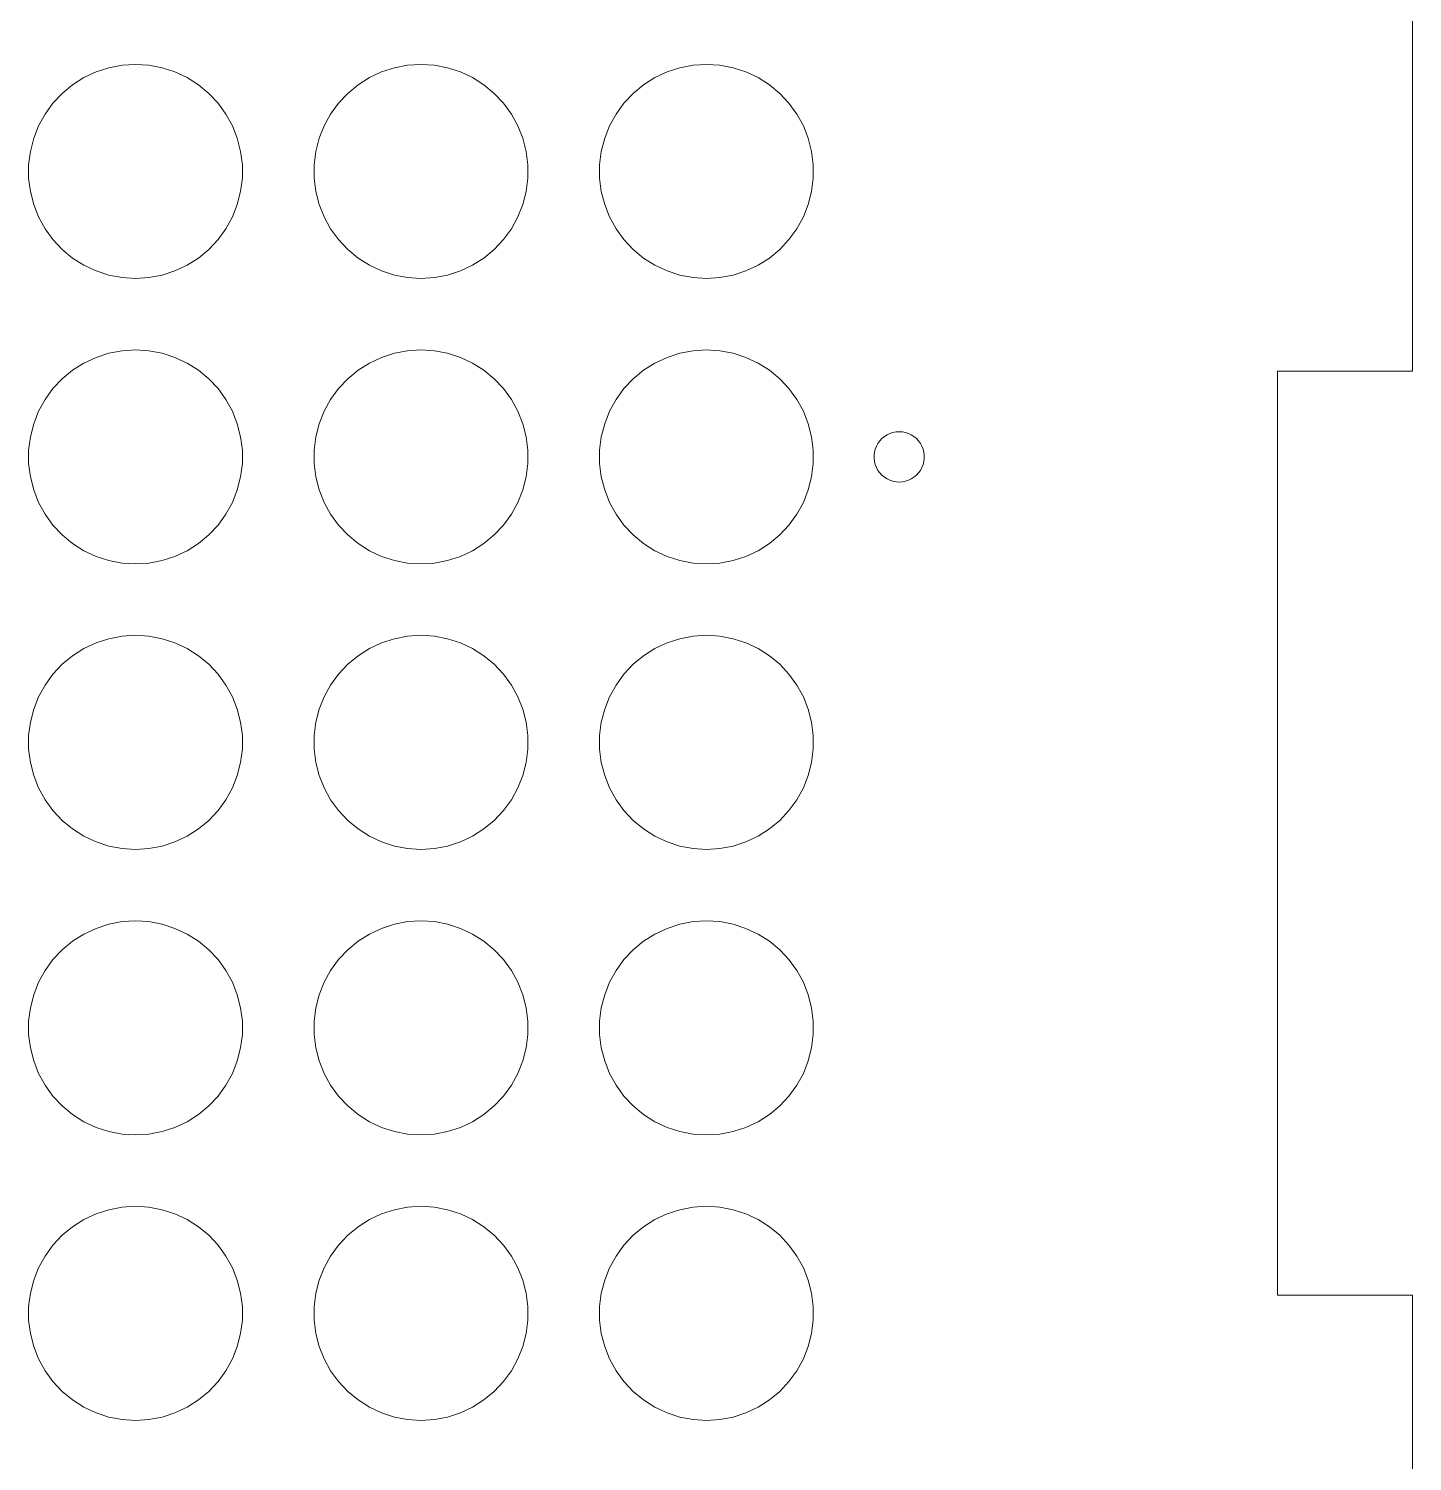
# Model space of a CAD drawing. Header units: millimetres. Extents: x -331 to 331, y -589 to 330.
# Drawn here: x -278.9 to -217.3, y -61.2 to 2.5 of the extents above; entities that cross this region are included whole.
import ezdxf

# ---------------------------------------------------------------- set-up
doc = ezdxf.new("R2010")
doc.units = ezdxf.units.MM
doc.layers.get('0').update_dxf_attribs({"linetype": 'CONTINUOUS', "lineweight": 0})

msp = doc.modelspace()

# ---------------------------------------------------------------- linework, layer by layer
for p, q in [((-217.325, 12.7), (-217.325, -12.7)), ((-275.878, 0.618), (-275.309, 0.803)), ((-275.309, 0.803), (-274.722, 0.915)), ((-274.722, 0.915), (-274.125, 0.952)), ((-274.125, 0.952), (-273.528, 0.915)), ((-273.528, 0.915), (-272.941, 0.803)), ((-272.941, 0.803), (-272.372, 0.618)), ((-263.178, 0.618), (-262.609, 0.803)), ((-262.609, 0.803), (-262.022, 0.915)), ((-262.022, 0.915), (-261.425, 0.952)), ((-261.425, 0.952), (-260.828, 0.915)), ((-260.828, 0.915), (-260.241, 0.803)), ((-260.241, 0.803), (-259.672, 0.618)), ((-250.478, 0.618), (-249.909, 0.803)), ((-249.909, 0.803), (-249.322, 0.915)), ((-249.322, 0.915), (-248.725, 0.952)), ((-248.725, 0.952), (-248.128, 0.915)), ((-248.128, 0.915), (-247.541, 0.803)), ((-247.541, 0.803), (-246.972, 0.618)), ((-277.385, -0.338), (-276.924, 0.043)), ((-276.924, 0.043), (-276.419, 0.363)), ((-276.419, 0.363), (-275.878, 0.618)), ((-272.372, 0.618), (-271.831, 0.363)), ((-271.831, 0.363), (-271.326, 0.043)), ((-271.326, 0.043), (-270.865, -0.338)), ((-264.685, -0.338), (-264.224, 0.043)), ((-264.224, 0.043), (-263.719, 0.363)), ((-263.719, 0.363), (-263.178, 0.618)), ((-259.672, 0.618), (-259.131, 0.363)), ((-259.131, 0.363), (-258.626, 0.043)), ((-258.626, 0.043), (-258.165, -0.338)), ((-251.985, -0.338), (-251.524, 0.043)), ((-251.524, 0.043), (-251.019, 0.363)), ((-251.019, 0.363), (-250.478, 0.618)), ((-246.972, 0.618), (-246.431, 0.363)), ((-246.431, 0.363), (-245.926, 0.043)), ((-245.926, 0.043), (-245.465, -0.338)), ((-277.795, -0.774), (-277.385, -0.338)), ((-270.865, -0.338), (-270.455, -0.774)), ((-265.095, -0.774), (-264.685, -0.338)), ((-258.165, -0.338), (-257.755, -0.774)), ((-252.395, -0.774), (-251.985, -0.338)), ((-245.465, -0.338), (-245.055, -0.774)), ((-278.434, -1.782), (-278.146, -1.258)), ((-278.146, -1.258), (-277.795, -0.774)), ((-270.455, -0.774), (-270.104, -1.258)), ((-270.104, -1.258), (-269.816, -1.782)), ((-265.734, -1.782), (-265.446, -1.258)), ((-265.446, -1.258), (-265.095, -0.774)), ((-257.755, -0.774), (-257.404, -1.258)), ((-257.404, -1.258), (-257.116, -1.782)), ((-253.034, -1.782), (-252.746, -1.258)), ((-252.746, -1.258), (-252.395, -0.774)), ((-245.055, -0.774), (-244.704, -1.258)), ((-244.704, -1.258), (-244.416, -1.782)), ((-278.654, -2.338), (-278.434, -1.782)), ((-269.816, -1.782), (-269.596, -2.338)), ((-265.954, -2.338), (-265.734, -1.782)), ((-257.116, -1.782), (-256.896, -2.338)), ((-253.254, -2.338), (-253.034, -1.782)), ((-244.416, -1.782), (-244.196, -2.338)), ((-278.803, -2.918), (-278.654, -2.338)), ((-269.596, -2.338), (-269.447, -2.918)), ((-266.103, -2.918), (-265.954, -2.338)), ((-256.896, -2.338), (-256.747, -2.918)), ((-253.403, -2.918), (-253.254, -2.338)), ((-244.196, -2.338), (-244.047, -2.918)), ((-278.878, -3.511), (-278.803, -2.918)), ((-269.447, -2.918), (-269.372, -3.511)), ((-266.178, -3.511), (-266.103, -2.918)), ((-256.747, -2.918), (-256.672, -3.511)), ((-253.478, -3.511), (-253.403, -2.918)), ((-244.047, -2.918), (-243.972, -3.511)), ((-278.878, -4.109), (-278.878, -3.511)), ((-269.372, -3.511), (-269.372, -4.109)), ((-266.178, -4.109), (-266.178, -3.511)), ((-256.672, -3.511), (-256.672, -4.109)), ((-253.478, -4.109), (-253.478, -3.511)), ((-243.972, -3.511), (-243.972, -4.109)), ((-278.803, -4.702), (-278.878, -4.109)), ((-269.372, -4.109), (-269.447, -4.702)), ((-266.103, -4.702), (-266.178, -4.109)), ((-256.672, -4.109), (-256.747, -4.702)), ((-253.403, -4.702), (-253.478, -4.109)), ((-243.972, -4.109), (-244.047, -4.702)), ((-278.654, -5.282), (-278.803, -4.702)), ((-269.447, -4.702), (-269.596, -5.282)), ((-265.954, -5.282), (-266.103, -4.702)), ((-256.747, -4.702), (-256.896, -5.282)), ((-253.254, -5.282), (-253.403, -4.702)), ((-244.047, -4.702), (-244.196, -5.282)), ((-278.434, -5.838), (-278.654, -5.282)), ((-269.596, -5.282), (-269.816, -5.838)), ((-265.734, -5.838), (-265.954, -5.282)), ((-256.896, -5.282), (-257.116, -5.838)), ((-253.034, -5.838), (-253.254, -5.282)), ((-244.196, -5.282), (-244.416, -5.838)), ((-278.146, -6.362), (-278.434, -5.838)), ((-277.795, -6.846), (-278.146, -6.362)), ((-270.104, -6.362), (-270.455, -6.846)), ((-269.816, -5.838), (-270.104, -6.362)), ((-265.446, -6.362), (-265.734, -5.838)), ((-265.095, -6.846), (-265.446, -6.362)), ((-257.404, -6.362), (-257.755, -6.846)), ((-257.116, -5.838), (-257.404, -6.362)), ((-252.746, -6.362), (-253.034, -5.838)), ((-252.395, -6.846), (-252.746, -6.362)), ((-244.704, -6.362), (-245.055, -6.846)), ((-244.416, -5.838), (-244.704, -6.362)), ((-277.385, -7.282), (-277.795, -6.846)), ((-270.455, -6.846), (-270.865, -7.282)), ((-264.685, -7.282), (-265.095, -6.846)), ((-257.755, -6.846), (-258.165, -7.282)), ((-251.985, -7.282), (-252.395, -6.846)), ((-245.055, -6.846), (-245.465, -7.282)), ((-276.924, -7.663), (-277.385, -7.282)), ((-270.865, -7.282), (-271.326, -7.663)), ((-264.224, -7.663), (-264.685, -7.282)), ((-258.165, -7.282), (-258.626, -7.663)), ((-251.524, -7.663), (-251.985, -7.282)), ((-245.465, -7.282), (-245.926, -7.663)), ((-276.419, -7.983), (-276.924, -7.663)), ((-275.878, -8.238), (-276.419, -7.983)), ((-275.309, -8.423), (-275.878, -8.238)), ((-272.372, -8.238), (-272.941, -8.423)), ((-271.831, -7.983), (-272.372, -8.238)), ((-271.326, -7.663), (-271.831, -7.983)), ((-263.719, -7.983), (-264.224, -7.663)), ((-263.178, -8.238), (-263.719, -7.983)), ((-262.609, -8.423), (-263.178, -8.238)), ((-259.672, -8.238), (-260.241, -8.423)), ((-259.131, -7.983), (-259.672, -8.238)), ((-258.626, -7.663), (-259.131, -7.983)), ((-251.019, -7.983), (-251.524, -7.663)), ((-250.478, -8.238), (-251.019, -7.983)), ((-249.909, -8.423), (-250.478, -8.238)), ((-246.972, -8.238), (-247.541, -8.423)), ((-246.431, -7.983), (-246.972, -8.238)), ((-245.926, -7.663), (-246.431, -7.983)), ((-274.722, -8.535), (-275.309, -8.423)), ((-274.125, -8.573), (-274.722, -8.535)), ((-273.528, -8.535), (-274.125, -8.573)), ((-272.941, -8.423), (-273.528, -8.535)), ((-262.022, -8.535), (-262.609, -8.423)), ((-261.425, -8.573), (-262.022, -8.535)), ((-260.828, -8.535), (-261.425, -8.573)), ((-260.241, -8.423), (-260.828, -8.535)), ((-249.322, -8.535), (-249.909, -8.423)), ((-248.725, -8.573), (-249.322, -8.535)), ((-248.128, -8.535), (-248.725, -8.573)), ((-247.541, -8.423), (-248.128, -8.535)), ((-276.419, -12.337), (-275.878, -12.082)), ((-275.878, -12.082), (-275.309, -11.897)), ((-275.309, -11.897), (-274.722, -11.785)), ((-274.722, -11.785), (-274.125, -11.747)), ((-274.125, -11.747), (-273.528, -11.785)), ((-273.528, -11.785), (-272.941, -11.897)), ((-272.941, -11.897), (-272.372, -12.082)), ((-272.372, -12.082), (-271.831, -12.337)), ((-263.719, -12.337), (-263.178, -12.082)), ((-263.178, -12.082), (-262.609, -11.897)), ((-262.609, -11.897), (-262.022, -11.785)), ((-262.022, -11.785), (-261.425, -11.747)), ((-261.425, -11.747), (-260.828, -11.785)), ((-260.828, -11.785), (-260.241, -11.897)), ((-260.241, -11.897), (-259.672, -12.082)), ((-259.672, -12.082), (-259.131, -12.337)), ((-251.019, -12.337), (-250.478, -12.082)), ((-250.478, -12.082), (-249.909, -11.897)), ((-249.909, -11.897), (-249.322, -11.785)), ((-249.322, -11.785), (-248.725, -11.747)), ((-248.725, -11.747), (-248.128, -11.785)), ((-248.128, -11.785), (-247.541, -11.897)), ((-247.541, -11.897), (-246.972, -12.082)), ((-246.972, -12.082), (-246.431, -12.337)), ((-277.385, -13.038), (-276.924, -12.657)), ((-276.924, -12.657), (-276.419, -12.337)), ((-271.831, -12.337), (-271.326, -12.657)), ((-271.326, -12.657), (-270.865, -13.038)), ((-264.685, -13.038), (-264.224, -12.657)), ((-264.224, -12.657), (-263.719, -12.337)), ((-259.131, -12.337), (-258.626, -12.657)), ((-258.626, -12.657), (-258.165, -13.038)), ((-251.985, -13.038), (-251.524, -12.657)), ((-251.524, -12.657), (-251.019, -12.337)), ((-246.431, -12.337), (-245.926, -12.657)), ((-245.926, -12.657), (-245.465, -13.038)), ((-217.325, -12.7), (-223.325, -12.7)), ((-223.325, -12.7), (-223.325, -53.8)), ((-277.795, -13.474), (-277.385, -13.038)), ((-270.865, -13.038), (-270.455, -13.474)), ((-265.095, -13.474), (-264.685, -13.038)), ((-258.165, -13.038), (-257.755, -13.474)), ((-252.395, -13.474), (-251.985, -13.038)), ((-245.465, -13.038), (-245.055, -13.474)), ((-278.434, -14.482), (-278.146, -13.958)), ((-278.146, -13.958), (-277.795, -13.474)), ((-270.455, -13.474), (-270.104, -13.958)), ((-270.104, -13.958), (-269.816, -14.482)), ((-265.734, -14.482), (-265.446, -13.958)), ((-265.446, -13.958), (-265.095, -13.474)), ((-257.755, -13.474), (-257.404, -13.958)), ((-257.404, -13.958), (-257.116, -14.482)), ((-253.034, -14.482), (-252.746, -13.958)), ((-252.746, -13.958), (-252.395, -13.474)), ((-245.055, -13.474), (-244.704, -13.958)), ((-244.704, -13.958), (-244.416, -14.482)), ((-278.654, -15.038), (-278.434, -14.482)), ((-269.816, -14.482), (-269.596, -15.038)), ((-265.954, -15.038), (-265.734, -14.482)), ((-257.116, -14.482), (-256.896, -15.038)), ((-253.254, -15.038), (-253.034, -14.482)), ((-244.416, -14.482), (-244.196, -15.038)), ((-278.803, -15.618), (-278.654, -15.038)), ((-269.596, -15.038), (-269.447, -15.618)), ((-266.103, -15.618), (-265.954, -15.038)), ((-256.896, -15.038), (-256.747, -15.618)), ((-253.403, -15.618), (-253.254, -15.038)), ((-244.196, -15.038), (-244.047, -15.618)), ((-278.878, -16.211), (-278.803, -15.618)), ((-269.447, -15.618), (-269.372, -16.211)), ((-266.178, -16.211), (-266.103, -15.618)), ((-256.747, -15.618), (-256.672, -16.211)), ((-253.478, -16.211), (-253.403, -15.618)), ((-244.047, -15.618), (-243.972, -16.211)), ((-241.164, -16.034), (-241.096, -15.911)), ((-241.096, -15.911), (-241.014, -15.798)), ((-241.014, -15.798), (-240.918, -15.695)), ((-240.918, -15.695), (-240.809, -15.606)), ((-240.809, -15.606), (-240.691, -15.531)), ((-240.691, -15.531), (-240.564, -15.471)), ((-240.564, -15.471), (-240.43, -15.428)), ((-240.43, -15.428), (-240.293, -15.401)), ((-240.293, -15.401), (-240.152, -15.392)), ((-240.152, -15.392), (-240.012, -15.401)), ((-240.012, -15.401), (-239.875, -15.428)), ((-239.875, -15.428), (-239.741, -15.471)), ((-239.741, -15.471), (-239.614, -15.531)), ((-239.614, -15.531), (-239.496, -15.606)), ((-239.496, -15.606), (-239.387, -15.695)), ((-239.387, -15.695), (-239.291, -15.798)), ((-239.291, -15.798), (-239.209, -15.911)), ((-239.209, -15.911), (-239.141, -16.034)), ((-278.878, -16.809), (-278.878, -16.211)), ((-269.372, -16.211), (-269.372, -16.809)), ((-266.178, -16.809), (-266.178, -16.211)), ((-256.672, -16.211), (-256.672, -16.809)), ((-253.478, -16.809), (-253.478, -16.211)), ((-243.972, -16.211), (-243.972, -16.809)), ((-241.268, -16.44), (-241.25, -16.301)), ((-241.268, -16.58), (-241.268, -16.44)), ((-241.25, -16.301), (-241.215, -16.165)), ((-241.215, -16.165), (-241.164, -16.034)), ((-239.141, -16.034), (-239.09, -16.165)), ((-239.09, -16.165), (-239.055, -16.301)), ((-239.055, -16.301), (-239.037, -16.44)), ((-239.037, -16.44), (-239.037, -16.58)), ((-278.803, -17.402), (-278.878, -16.809)), ((-269.372, -16.809), (-269.447, -17.402)), ((-266.103, -17.402), (-266.178, -16.809)), ((-256.672, -16.809), (-256.747, -17.402)), ((-253.403, -17.402), (-253.478, -16.809)), ((-243.972, -16.809), (-244.047, -17.402)), ((-241.25, -16.719), (-241.268, -16.58)), ((-241.215, -16.855), (-241.25, -16.719)), ((-241.164, -16.986), (-241.215, -16.855)), ((-241.096, -17.109), (-241.164, -16.986)), ((-241.014, -17.222), (-241.096, -17.109)), ((-239.209, -17.109), (-239.291, -17.222)), ((-239.141, -16.986), (-239.209, -17.109)), ((-239.09, -16.855), (-239.141, -16.986)), ((-239.055, -16.719), (-239.09, -16.855)), ((-239.037, -16.58), (-239.055, -16.719)), ((-278.654, -17.982), (-278.803, -17.402)), ((-269.447, -17.402), (-269.596, -17.982)), ((-265.954, -17.982), (-266.103, -17.402)), ((-256.747, -17.402), (-256.896, -17.982)), ((-253.254, -17.982), (-253.403, -17.402)), ((-244.047, -17.402), (-244.196, -17.982)), ((-240.918, -17.325), (-241.014, -17.222)), ((-240.809, -17.414), (-240.918, -17.325)), ((-240.691, -17.489), (-240.809, -17.414)), ((-240.564, -17.549), (-240.691, -17.489)), ((-240.43, -17.592), (-240.564, -17.549)), ((-240.293, -17.619), (-240.43, -17.592)), ((-240.152, -17.628), (-240.293, -17.619)), ((-240.012, -17.619), (-240.152, -17.628)), ((-239.875, -17.592), (-240.012, -17.619)), ((-239.741, -17.549), (-239.875, -17.592)), ((-239.614, -17.489), (-239.741, -17.549)), ((-239.496, -17.414), (-239.614, -17.489)), ((-239.387, -17.325), (-239.496, -17.414)), ((-239.291, -17.222), (-239.387, -17.325)), ((-278.434, -18.538), (-278.654, -17.982)), ((-269.596, -17.982), (-269.816, -18.538)), ((-265.734, -18.538), (-265.954, -17.982)), ((-256.896, -17.982), (-257.116, -18.538)), ((-253.034, -18.538), (-253.254, -17.982)), ((-244.196, -17.982), (-244.416, -18.538)), ((-278.146, -19.062), (-278.434, -18.538)), ((-277.795, -19.546), (-278.146, -19.062)), ((-270.104, -19.062), (-270.455, -19.546)), ((-269.816, -18.538), (-270.104, -19.062)), ((-265.446, -19.062), (-265.734, -18.538)), ((-265.095, -19.546), (-265.446, -19.062)), ((-257.404, -19.062), (-257.755, -19.546)), ((-257.116, -18.538), (-257.404, -19.062)), ((-252.746, -19.062), (-253.034, -18.538)), ((-252.395, -19.546), (-252.746, -19.062)), ((-244.704, -19.062), (-245.055, -19.546)), ((-244.416, -18.538), (-244.704, -19.062)), ((-277.385, -19.982), (-277.795, -19.546)), ((-270.455, -19.546), (-270.865, -19.982)), ((-264.685, -19.982), (-265.095, -19.546)), ((-257.755, -19.546), (-258.165, -19.982)), ((-251.985, -19.982), (-252.395, -19.546)), ((-245.055, -19.546), (-245.465, -19.982)), ((-276.924, -20.363), (-277.385, -19.982)), ((-276.419, -20.683), (-276.924, -20.363)), ((-271.326, -20.363), (-271.831, -20.683)), ((-270.865, -19.982), (-271.326, -20.363)), ((-264.224, -20.363), (-264.685, -19.982)), ((-263.719, -20.683), (-264.224, -20.363)), ((-258.626, -20.363), (-259.131, -20.683)), ((-258.165, -19.982), (-258.626, -20.363)), ((-251.524, -20.363), (-251.985, -19.982)), ((-251.019, -20.683), (-251.524, -20.363)), ((-245.926, -20.363), (-246.431, -20.683)), ((-245.465, -19.982), (-245.926, -20.363)), ((-275.878, -20.938), (-276.419, -20.683)), ((-275.309, -21.123), (-275.878, -20.938)), ((-272.372, -20.938), (-272.941, -21.123)), ((-271.831, -20.683), (-272.372, -20.938)), ((-263.178, -20.938), (-263.719, -20.683)), ((-262.609, -21.123), (-263.178, -20.938)), ((-259.672, -20.938), (-260.241, -21.123)), ((-259.131, -20.683), (-259.672, -20.938)), ((-250.478, -20.938), (-251.019, -20.683)), ((-249.909, -21.123), (-250.478, -20.938)), ((-246.972, -20.938), (-247.541, -21.123)), ((-246.431, -20.683), (-246.972, -20.938)), ((-274.722, -21.235), (-275.309, -21.123)), ((-274.125, -21.272), (-274.722, -21.235)), ((-273.528, -21.235), (-274.125, -21.272)), ((-272.941, -21.123), (-273.528, -21.235)), ((-262.022, -21.235), (-262.609, -21.123)), ((-261.425, -21.272), (-262.022, -21.235)), ((-260.828, -21.235), (-261.425, -21.272)), ((-260.241, -21.123), (-260.828, -21.235)), ((-249.322, -21.235), (-249.909, -21.123)), ((-248.725, -21.272), (-249.322, -21.235)), ((-248.128, -21.235), (-248.725, -21.272)), ((-247.541, -21.123), (-248.128, -21.235)), ((-276.419, -25.037), (-275.878, -24.782)), ((-275.878, -24.782), (-275.309, -24.597)), ((-275.309, -24.597), (-274.722, -24.485)), ((-274.722, -24.485), (-274.125, -24.447)), ((-274.125, -24.447), (-273.528, -24.485)), ((-273.528, -24.485), (-272.941, -24.597)), ((-272.941, -24.597), (-272.372, -24.782)), ((-272.372, -24.782), (-271.831, -25.037)), ((-263.719, -25.037), (-263.178, -24.782)), ((-263.178, -24.782), (-262.609, -24.597)), ((-262.609, -24.597), (-262.022, -24.485)), ((-262.022, -24.485), (-261.425, -24.447)), ((-261.425, -24.447), (-260.828, -24.485)), ((-260.828, -24.485), (-260.241, -24.597)), ((-260.241, -24.597), (-259.672, -24.782)), ((-259.672, -24.782), (-259.131, -25.037)), ((-251.019, -25.037), (-250.478, -24.782)), ((-250.478, -24.782), (-249.909, -24.597)), ((-249.909, -24.597), (-249.322, -24.485)), ((-249.322, -24.485), (-248.725, -24.447)), ((-248.725, -24.447), (-248.128, -24.485)), ((-248.128, -24.485), (-247.541, -24.597)), ((-247.541, -24.597), (-246.972, -24.782)), ((-246.972, -24.782), (-246.431, -25.037)), ((-277.385, -25.738), (-276.924, -25.357)), ((-276.924, -25.357), (-276.419, -25.037)), ((-271.831, -25.037), (-271.326, -25.357)), ((-271.326, -25.357), (-270.865, -25.738)), ((-264.685, -25.738), (-264.224, -25.357)), ((-264.224, -25.357), (-263.719, -25.037)), ((-259.131, -25.037), (-258.626, -25.357)), ((-258.626, -25.357), (-258.165, -25.738)), ((-251.985, -25.738), (-251.524, -25.357)), ((-251.524, -25.357), (-251.019, -25.037)), ((-246.431, -25.037), (-245.926, -25.357)), ((-245.926, -25.357), (-245.465, -25.738)), ((-277.795, -26.174), (-277.385, -25.738)), ((-270.865, -25.738), (-270.455, -26.174)), ((-265.095, -26.174), (-264.685, -25.738)), ((-258.165, -25.738), (-257.755, -26.174)), ((-252.395, -26.174), (-251.985, -25.738)), ((-245.465, -25.738), (-245.055, -26.174)), ((-278.434, -27.182), (-278.146, -26.658)), ((-278.146, -26.658), (-277.795, -26.174)), ((-270.455, -26.174), (-270.104, -26.658)), ((-270.104, -26.658), (-269.816, -27.182)), ((-265.734, -27.182), (-265.446, -26.658)), ((-265.446, -26.658), (-265.095, -26.174)), ((-257.755, -26.174), (-257.404, -26.658)), ((-257.404, -26.658), (-257.116, -27.182)), ((-253.034, -27.182), (-252.746, -26.658)), ((-252.746, -26.658), (-252.395, -26.174)), ((-245.055, -26.174), (-244.704, -26.658)), ((-244.704, -26.658), (-244.416, -27.182)), ((-278.654, -27.738), (-278.434, -27.182)), ((-269.816, -27.182), (-269.596, -27.738)), ((-265.954, -27.738), (-265.734, -27.182)), ((-257.116, -27.182), (-256.896, -27.738)), ((-253.254, -27.738), (-253.034, -27.182)), ((-244.416, -27.182), (-244.196, -27.738)), ((-278.803, -28.318), (-278.654, -27.738)), ((-269.596, -27.738), (-269.447, -28.318)), ((-266.103, -28.318), (-265.954, -27.738)), ((-256.896, -27.738), (-256.747, -28.318)), ((-253.403, -28.318), (-253.254, -27.738)), ((-244.196, -27.738), (-244.047, -28.318)), ((-278.878, -28.911), (-278.803, -28.318)), ((-269.447, -28.318), (-269.372, -28.911)), ((-266.178, -28.911), (-266.103, -28.318)), ((-256.747, -28.318), (-256.672, -28.911)), ((-253.478, -28.911), (-253.403, -28.318)), ((-244.047, -28.318), (-243.972, -28.911)), ((-278.878, -29.509), (-278.878, -28.911)), ((-269.372, -28.911), (-269.372, -29.509)), ((-266.178, -29.509), (-266.178, -28.911)), ((-256.672, -28.911), (-256.672, -29.509)), ((-253.478, -29.509), (-253.478, -28.911)), ((-243.972, -28.911), (-243.972, -29.509)), ((-278.803, -30.102), (-278.878, -29.509)), ((-269.372, -29.509), (-269.447, -30.102)), ((-266.103, -30.102), (-266.178, -29.509)), ((-256.672, -29.509), (-256.747, -30.102)), ((-253.403, -30.102), (-253.478, -29.509)), ((-243.972, -29.509), (-244.047, -30.102)), ((-278.654, -30.682), (-278.803, -30.102)), ((-269.447, -30.102), (-269.596, -30.682)), ((-265.954, -30.682), (-266.103, -30.102)), ((-256.747, -30.102), (-256.896, -30.682)), ((-253.254, -30.682), (-253.403, -30.102)), ((-244.047, -30.102), (-244.196, -30.682)), ((-278.434, -31.238), (-278.654, -30.682)), ((-269.596, -30.682), (-269.816, -31.238)), ((-265.734, -31.238), (-265.954, -30.682)), ((-256.896, -30.682), (-257.116, -31.238)), ((-253.034, -31.238), (-253.254, -30.682)), ((-244.196, -30.682), (-244.416, -31.238)), ((-278.146, -31.762), (-278.434, -31.238)), ((-277.795, -32.246), (-278.146, -31.762)), ((-270.104, -31.762), (-270.455, -32.246)), ((-269.816, -31.238), (-270.104, -31.762)), ((-265.446, -31.762), (-265.734, -31.238)), ((-265.095, -32.246), (-265.446, -31.762)), ((-257.404, -31.762), (-257.755, -32.246)), ((-257.116, -31.238), (-257.404, -31.762)), ((-252.746, -31.762), (-253.034, -31.238)), ((-252.395, -32.246), (-252.746, -31.762)), ((-244.704, -31.762), (-245.055, -32.246)), ((-244.416, -31.238), (-244.704, -31.762)), ((-277.385, -32.682), (-277.795, -32.246)), ((-270.455, -32.246), (-270.865, -32.682)), ((-264.685, -32.682), (-265.095, -32.246)), ((-257.755, -32.246), (-258.165, -32.682)), ((-251.985, -32.682), (-252.395, -32.246)), ((-245.055, -32.246), (-245.465, -32.682)), ((-276.924, -33.063), (-277.385, -32.682)), ((-276.419, -33.383), (-276.924, -33.063)), ((-271.326, -33.063), (-271.831, -33.383)), ((-270.865, -32.682), (-271.326, -33.063)), ((-264.224, -33.063), (-264.685, -32.682)), ((-263.719, -33.383), (-264.224, -33.063)), ((-258.626, -33.063), (-259.131, -33.383)), ((-258.165, -32.682), (-258.626, -33.063)), ((-251.524, -33.063), (-251.985, -32.682)), ((-251.019, -33.383), (-251.524, -33.063)), ((-245.926, -33.063), (-246.431, -33.383)), ((-245.465, -32.682), (-245.926, -33.063)), ((-275.878, -33.638), (-276.419, -33.383)), ((-275.309, -33.823), (-275.878, -33.638)), ((-272.372, -33.638), (-272.941, -33.823)), ((-271.831, -33.383), (-272.372, -33.638)), ((-263.178, -33.638), (-263.719, -33.383)), ((-262.609, -33.823), (-263.178, -33.638)), ((-259.672, -33.638), (-260.241, -33.823)), ((-259.131, -33.383), (-259.672, -33.638)), ((-250.478, -33.638), (-251.019, -33.383)), ((-249.909, -33.823), (-250.478, -33.638)), ((-246.972, -33.638), (-247.541, -33.823)), ((-246.431, -33.383), (-246.972, -33.638)), ((-274.722, -33.935), (-275.309, -33.823)), ((-274.125, -33.972), (-274.722, -33.935)), ((-273.528, -33.935), (-274.125, -33.972)), ((-272.941, -33.823), (-273.528, -33.935)), ((-262.022, -33.935), (-262.609, -33.823)), ((-261.425, -33.972), (-262.022, -33.935)), ((-260.828, -33.935), (-261.425, -33.972)), ((-260.241, -33.823), (-260.828, -33.935)), ((-249.322, -33.935), (-249.909, -33.823)), ((-248.725, -33.972), (-249.322, -33.935)), ((-248.128, -33.935), (-248.725, -33.972)), ((-247.541, -33.823), (-248.128, -33.935)), ((-276.419, -37.737), (-275.878, -37.482)), ((-275.878, -37.482), (-275.309, -37.297)), ((-275.309, -37.297), (-274.722, -37.185)), ((-274.722, -37.185), (-274.125, -37.148)), ((-274.125, -37.148), (-273.528, -37.185)), ((-273.528, -37.185), (-272.941, -37.297)), ((-272.941, -37.297), (-272.372, -37.482)), ((-272.372, -37.482), (-271.831, -37.737)), ((-263.719, -37.737), (-263.178, -37.482)), ((-263.178, -37.482), (-262.609, -37.297)), ((-262.609, -37.297), (-262.022, -37.185)), ((-262.022, -37.185), (-261.425, -37.148)), ((-261.425, -37.148), (-260.828, -37.185)), ((-260.828, -37.185), (-260.241, -37.297)), ((-260.241, -37.297), (-259.672, -37.482)), ((-259.672, -37.482), (-259.131, -37.737)), ((-251.019, -37.737), (-250.478, -37.482)), ((-250.478, -37.482), (-249.909, -37.297)), ((-249.909, -37.297), (-249.322, -37.185)), ((-249.322, -37.185), (-248.725, -37.148)), ((-248.725, -37.148), (-248.128, -37.185)), ((-248.128, -37.185), (-247.541, -37.297)), ((-247.541, -37.297), (-246.972, -37.482)), ((-246.972, -37.482), (-246.431, -37.737)), ((-277.385, -38.438), (-276.924, -38.057)), ((-276.924, -38.057), (-276.419, -37.737)), ((-271.831, -37.737), (-271.326, -38.057)), ((-271.326, -38.057), (-270.865, -38.438)), ((-264.685, -38.438), (-264.224, -38.057)), ((-264.224, -38.057), (-263.719, -37.737)), ((-259.131, -37.737), (-258.626, -38.057)), ((-258.626, -38.057), (-258.165, -38.438)), ((-251.985, -38.438), (-251.524, -38.057)), ((-251.524, -38.057), (-251.019, -37.737)), ((-246.431, -37.737), (-245.926, -38.057)), ((-245.926, -38.057), (-245.465, -38.438)), ((-278.146, -39.358), (-277.795, -38.874)), ((-277.795, -38.874), (-277.385, -38.438)), ((-270.865, -38.438), (-270.455, -38.874)), ((-270.455, -38.874), (-270.104, -39.358)), ((-265.446, -39.358), (-265.095, -38.874)), ((-265.095, -38.874), (-264.685, -38.438)), ((-258.165, -38.438), (-257.755, -38.874)), ((-257.755, -38.874), (-257.404, -39.358)), ((-252.746, -39.358), (-252.395, -38.874)), ((-252.395, -38.874), (-251.985, -38.438)), ((-245.465, -38.438), (-245.055, -38.874)), ((-245.055, -38.874), (-244.704, -39.358)), ((-278.434, -39.882), (-278.146, -39.358)), ((-270.104, -39.358), (-269.816, -39.882)), ((-265.734, -39.882), (-265.446, -39.358)), ((-257.404, -39.358), (-257.116, -39.882)), ((-253.034, -39.882), (-252.746, -39.358)), ((-244.704, -39.358), (-244.416, -39.882)), ((-278.654, -40.438), (-278.434, -39.882)), ((-269.816, -39.882), (-269.596, -40.438)), ((-265.954, -40.438), (-265.734, -39.882)), ((-257.116, -39.882), (-256.896, -40.438)), ((-253.254, -40.438), (-253.034, -39.882)), ((-244.416, -39.882), (-244.196, -40.438)), ((-278.803, -41.018), (-278.654, -40.438)), ((-269.596, -40.438), (-269.447, -41.018)), ((-266.103, -41.018), (-265.954, -40.438)), ((-256.896, -40.438), (-256.747, -41.018)), ((-253.403, -41.018), (-253.254, -40.438)), ((-244.196, -40.438), (-244.047, -41.018)), ((-278.878, -41.611), (-278.803, -41.018)), ((-269.447, -41.018), (-269.372, -41.611)), ((-266.178, -41.611), (-266.103, -41.018)), ((-256.747, -41.018), (-256.672, -41.611)), ((-253.478, -41.611), (-253.403, -41.018)), ((-244.047, -41.018), (-243.972, -41.611)), ((-278.878, -42.209), (-278.878, -41.611)), ((-269.372, -41.611), (-269.372, -42.209)), ((-266.178, -42.209), (-266.178, -41.611)), ((-256.672, -41.611), (-256.672, -42.209)), ((-253.478, -42.209), (-253.478, -41.611)), ((-243.972, -41.611), (-243.972, -42.209)), ((-278.803, -42.802), (-278.878, -42.209)), ((-269.372, -42.209), (-269.447, -42.802)), ((-266.103, -42.802), (-266.178, -42.209)), ((-256.672, -42.209), (-256.747, -42.802)), ((-253.403, -42.802), (-253.478, -42.209)), ((-243.972, -42.209), (-244.047, -42.802)), ((-278.654, -43.382), (-278.803, -42.802)), ((-269.447, -42.802), (-269.596, -43.382)), ((-265.954, -43.382), (-266.103, -42.802)), ((-256.747, -42.802), (-256.896, -43.382)), ((-253.254, -43.382), (-253.403, -42.802)), ((-244.047, -42.802), (-244.196, -43.382)), ((-278.434, -43.938), (-278.654, -43.382)), ((-278.146, -44.462), (-278.434, -43.938)), ((-269.816, -43.938), (-270.104, -44.462)), ((-269.596, -43.382), (-269.816, -43.938)), ((-265.734, -43.938), (-265.954, -43.382)), ((-265.446, -44.462), (-265.734, -43.938)), ((-257.116, -43.938), (-257.404, -44.462)), ((-256.896, -43.382), (-257.116, -43.938)), ((-253.034, -43.938), (-253.254, -43.382)), ((-252.746, -44.462), (-253.034, -43.938)), ((-244.416, -43.938), (-244.704, -44.462)), ((-244.196, -43.382), (-244.416, -43.938)), ((-277.795, -44.946), (-278.146, -44.462)), ((-270.104, -44.462), (-270.455, -44.946)), ((-265.095, -44.946), (-265.446, -44.462)), ((-257.404, -44.462), (-257.755, -44.946)), ((-252.395, -44.946), (-252.746, -44.462)), ((-244.704, -44.462), (-245.055, -44.946)), ((-277.385, -45.382), (-277.795, -44.946)), ((-270.455, -44.946), (-270.865, -45.382)), ((-264.685, -45.382), (-265.095, -44.946)), ((-257.755, -44.946), (-258.165, -45.382)), ((-251.985, -45.382), (-252.395, -44.946)), ((-245.055, -44.946), (-245.465, -45.382)), ((-276.924, -45.763), (-277.385, -45.382)), ((-276.419, -46.083), (-276.924, -45.763)), ((-271.326, -45.763), (-271.831, -46.083)), ((-270.865, -45.382), (-271.326, -45.763)), ((-264.224, -45.763), (-264.685, -45.382)), ((-263.719, -46.083), (-264.224, -45.763)), ((-258.626, -45.763), (-259.131, -46.083)), ((-258.165, -45.382), (-258.626, -45.763)), ((-251.524, -45.763), (-251.985, -45.382)), ((-251.019, -46.083), (-251.524, -45.763)), ((-245.926, -45.763), (-246.431, -46.083)), ((-245.465, -45.382), (-245.926, -45.763)), ((-275.878, -46.338), (-276.419, -46.083)), ((-275.309, -46.523), (-275.878, -46.338)), ((-274.722, -46.635), (-275.309, -46.523)), ((-272.941, -46.523), (-273.528, -46.635)), ((-272.372, -46.338), (-272.941, -46.523)), ((-271.831, -46.083), (-272.372, -46.338)), ((-263.178, -46.338), (-263.719, -46.083)), ((-262.609, -46.523), (-263.178, -46.338)), ((-262.022, -46.635), (-262.609, -46.523)), ((-260.241, -46.523), (-260.828, -46.635)), ((-259.672, -46.338), (-260.241, -46.523)), ((-259.131, -46.083), (-259.672, -46.338)), ((-250.478, -46.338), (-251.019, -46.083)), ((-249.909, -46.523), (-250.478, -46.338)), ((-249.322, -46.635), (-249.909, -46.523)), ((-247.541, -46.523), (-248.128, -46.635)), ((-246.972, -46.338), (-247.541, -46.523)), ((-246.431, -46.083), (-246.972, -46.338)), ((-274.125, -46.673), (-274.722, -46.635)), ((-273.528, -46.635), (-274.125, -46.673)), ((-261.425, -46.673), (-262.022, -46.635)), ((-260.828, -46.635), (-261.425, -46.673)), ((-248.725, -46.673), (-249.322, -46.635)), ((-248.128, -46.635), (-248.725, -46.673)), ((-276.419, -50.437), (-275.878, -50.182)), ((-275.878, -50.182), (-275.309, -49.997)), ((-275.309, -49.997), (-274.722, -49.885)), ((-274.722, -49.885), (-274.125, -49.847)), ((-274.125, -49.847), (-273.528, -49.885)), ((-273.528, -49.885), (-272.941, -49.997)), ((-272.941, -49.997), (-272.372, -50.182)), ((-272.372, -50.182), (-271.831, -50.437)), ((-263.719, -50.437), (-263.178, -50.182)), ((-263.178, -50.182), (-262.609, -49.997)), ((-262.609, -49.997), (-262.022, -49.885)), ((-262.022, -49.885), (-261.425, -49.847)), ((-261.425, -49.847), (-260.828, -49.885)), ((-260.828, -49.885), (-260.241, -49.997)), ((-260.241, -49.997), (-259.672, -50.182)), ((-259.672, -50.182), (-259.131, -50.437)), ((-251.019, -50.437), (-250.478, -50.182)), ((-250.478, -50.182), (-249.909, -49.997)), ((-249.909, -49.997), (-249.322, -49.885)), ((-249.322, -49.885), (-248.725, -49.847)), ((-248.725, -49.847), (-248.128, -49.885)), ((-248.128, -49.885), (-247.541, -49.997)), ((-247.541, -49.997), (-246.972, -50.182)), ((-246.972, -50.182), (-246.431, -50.437)), ((-277.385, -51.138), (-276.924, -50.757)), ((-276.924, -50.757), (-276.419, -50.437)), ((-271.831, -50.437), (-271.326, -50.757)), ((-271.326, -50.757), (-270.865, -51.138)), ((-264.685, -51.138), (-264.224, -50.757)), ((-264.224, -50.757), (-263.719, -50.437)), ((-259.131, -50.437), (-258.626, -50.757)), ((-258.626, -50.757), (-258.165, -51.138)), ((-251.985, -51.138), (-251.524, -50.757)), ((-251.524, -50.757), (-251.019, -50.437)), ((-246.431, -50.437), (-245.926, -50.757)), ((-245.926, -50.757), (-245.465, -51.138)), ((-278.146, -52.058), (-277.795, -51.574)), ((-277.795, -51.574), (-277.385, -51.138)), ((-270.865, -51.138), (-270.455, -51.574)), ((-270.455, -51.574), (-270.104, -52.058)), ((-265.446, -52.058), (-265.095, -51.574)), ((-265.095, -51.574), (-264.685, -51.138)), ((-258.165, -51.138), (-257.755, -51.574)), ((-257.755, -51.574), (-257.404, -52.058)), ((-252.746, -52.058), (-252.395, -51.574)), ((-252.395, -51.574), (-251.985, -51.138)), ((-245.465, -51.138), (-245.055, -51.574)), ((-245.055, -51.574), (-244.704, -52.058)), ((-278.434, -52.582), (-278.146, -52.058)), ((-270.104, -52.058), (-269.816, -52.582)), ((-265.734, -52.582), (-265.446, -52.058)), ((-257.404, -52.058), (-257.116, -52.582)), ((-253.034, -52.582), (-252.746, -52.058)), ((-244.704, -52.058), (-244.416, -52.582)), ((-278.654, -53.138), (-278.434, -52.582)), ((-269.816, -52.582), (-269.596, -53.138)), ((-265.954, -53.138), (-265.734, -52.582)), ((-257.116, -52.582), (-256.896, -53.138)), ((-253.254, -53.138), (-253.034, -52.582)), ((-244.416, -52.582), (-244.196, -53.138)), ((-278.803, -53.718), (-278.654, -53.138)), ((-269.596, -53.138), (-269.447, -53.718)), ((-266.103, -53.718), (-265.954, -53.138)), ((-256.896, -53.138), (-256.747, -53.718)), ((-253.403, -53.718), (-253.254, -53.138)), ((-244.196, -53.138), (-244.047, -53.718)), ((-278.878, -54.311), (-278.803, -53.718)), ((-269.447, -53.718), (-269.372, -54.311)), ((-266.178, -54.311), (-266.103, -53.718)), ((-256.747, -53.718), (-256.672, -54.311)), ((-253.478, -54.311), (-253.403, -53.718)), ((-244.047, -53.718), (-243.972, -54.311)), ((-223.325, -53.8), (-217.325, -53.8)), ((-217.325, -53.8), (-217.325, -79.2)), ((-278.878, -54.909), (-278.878, -54.311)), ((-269.372, -54.311), (-269.372, -54.909)), ((-266.178, -54.909), (-266.178, -54.311)), ((-256.672, -54.311), (-256.672, -54.909)), ((-253.478, -54.909), (-253.478, -54.311)), ((-243.972, -54.311), (-243.972, -54.909)), ((-278.803, -55.502), (-278.878, -54.909)), ((-269.372, -54.909), (-269.447, -55.502)), ((-266.103, -55.502), (-266.178, -54.909)), ((-256.672, -54.909), (-256.747, -55.502)), ((-253.403, -55.502), (-253.478, -54.909)), ((-243.972, -54.909), (-244.047, -55.502)), ((-278.654, -56.082), (-278.803, -55.502)), ((-278.434, -56.638), (-278.654, -56.082)), ((-269.596, -56.082), (-269.816, -56.638)), ((-269.447, -55.502), (-269.596, -56.082)), ((-265.954, -56.082), (-266.103, -55.502)), ((-265.734, -56.638), (-265.954, -56.082)), ((-256.896, -56.082), (-257.116, -56.638)), ((-256.747, -55.502), (-256.896, -56.082)), ((-253.254, -56.082), (-253.403, -55.502)), ((-253.034, -56.638), (-253.254, -56.082)), ((-244.196, -56.082), (-244.416, -56.638)), ((-244.047, -55.502), (-244.196, -56.082)), ((-278.146, -57.162), (-278.434, -56.638)), ((-269.816, -56.638), (-270.104, -57.162)), ((-265.446, -57.162), (-265.734, -56.638)), ((-257.116, -56.638), (-257.404, -57.162)), ((-252.746, -57.162), (-253.034, -56.638)), ((-244.416, -56.638), (-244.704, -57.162)), ((-277.795, -57.646), (-278.146, -57.162)), ((-270.104, -57.162), (-270.455, -57.646)), ((-265.095, -57.646), (-265.446, -57.162)), ((-257.404, -57.162), (-257.755, -57.646)), ((-252.395, -57.646), (-252.746, -57.162)), ((-244.704, -57.162), (-245.055, -57.646)), ((-277.385, -58.082), (-277.795, -57.646)), ((-270.455, -57.646), (-270.865, -58.082)), ((-264.685, -58.082), (-265.095, -57.646)), ((-257.755, -57.646), (-258.165, -58.082)), ((-251.985, -58.082), (-252.395, -57.646)), ((-245.055, -57.646), (-245.465, -58.082)), ((-276.924, -58.463), (-277.385, -58.082)), ((-276.419, -58.783), (-276.924, -58.463)), ((-271.326, -58.463), (-271.831, -58.783)), ((-270.865, -58.082), (-271.326, -58.463)), ((-264.224, -58.463), (-264.685, -58.082)), ((-263.719, -58.783), (-264.224, -58.463)), ((-258.626, -58.463), (-259.131, -58.783)), ((-258.165, -58.082), (-258.626, -58.463)), ((-251.524, -58.463), (-251.985, -58.082)), ((-251.019, -58.783), (-251.524, -58.463)), ((-245.926, -58.463), (-246.431, -58.783)), ((-245.465, -58.082), (-245.926, -58.463)), ((-275.878, -59.038), (-276.419, -58.783)), ((-275.309, -59.223), (-275.878, -59.038)), ((-274.722, -59.335), (-275.309, -59.223)), ((-272.941, -59.223), (-273.528, -59.335)), ((-272.372, -59.038), (-272.941, -59.223)), ((-271.831, -58.783), (-272.372, -59.038)), ((-263.178, -59.038), (-263.719, -58.783)), ((-262.609, -59.223), (-263.178, -59.038)), ((-262.022, -59.335), (-262.609, -59.223)), ((-260.241, -59.223), (-260.828, -59.335)), ((-259.672, -59.038), (-260.241, -59.223)), ((-259.131, -58.783), (-259.672, -59.038)), ((-250.478, -59.038), (-251.019, -58.783)), ((-249.909, -59.223), (-250.478, -59.038)), ((-249.322, -59.335), (-249.909, -59.223)), ((-247.541, -59.223), (-248.128, -59.335)), ((-246.972, -59.038), (-247.541, -59.223)), ((-246.431, -58.783), (-246.972, -59.038)), ((-274.125, -59.372), (-274.722, -59.335)), ((-273.528, -59.335), (-274.125, -59.372)), ((-261.425, -59.372), (-262.022, -59.335)), ((-260.828, -59.335), (-261.425, -59.372)), ((-248.725, -59.372), (-249.322, -59.335)), ((-248.128, -59.335), (-248.725, -59.372))]:
    msp.add_line(p, q)

doc.saveas('drawing.dxf')
